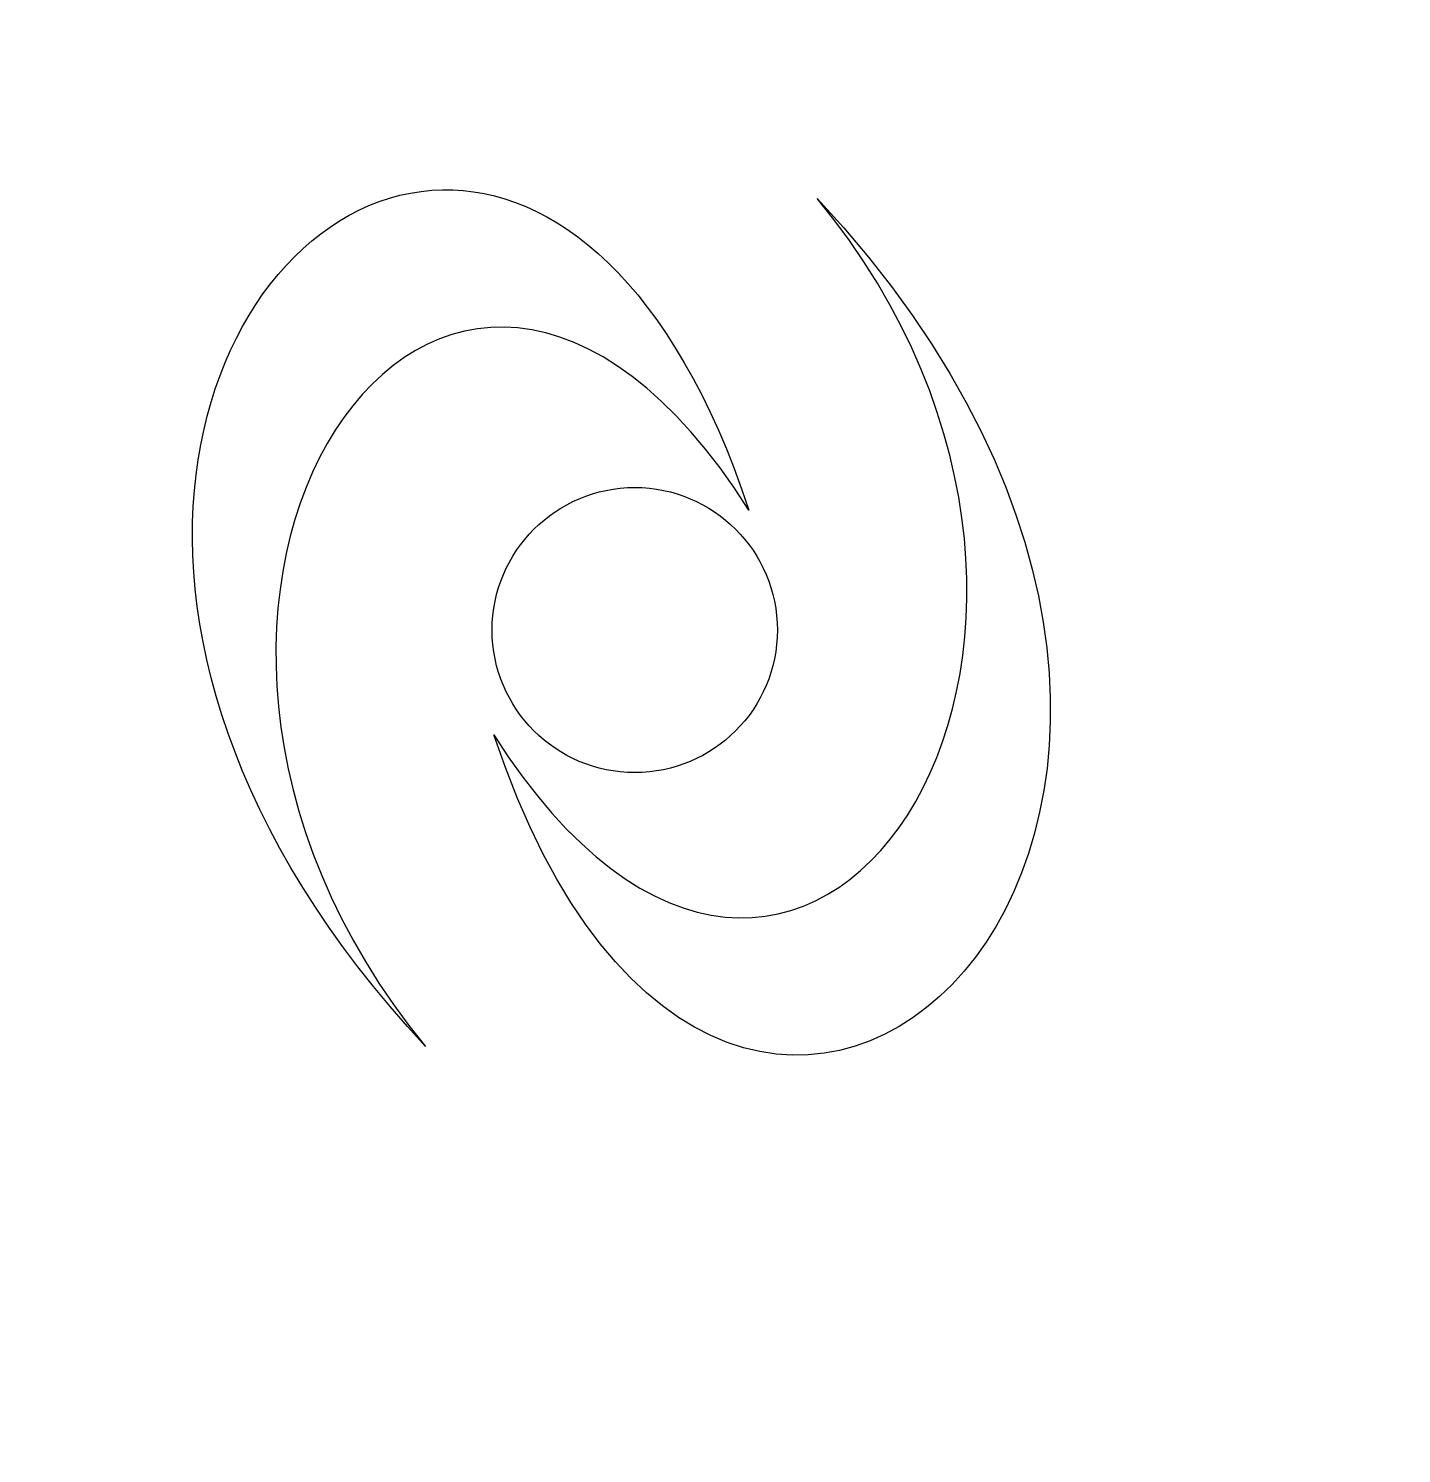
# Model space of a CAD drawing. Header units: centimetres. Extents: x -13.3 to 17.9, y -18.7 to 13.7.
import ezdxf

# ---------------------------------------------------------------- set-up
doc = ezdxf.new("R2010")
doc.units = ezdxf.units.CM
doc.header["$MEASUREMENT"] = 0
doc.layers.add('Layer 1', color=7, linetype='Continuous')

msp = doc.modelspace()

# ---------------------------------------------------------------- linework, layer by layer
at = {"layer": 'Layer 1'}
for points, knots in [([(-3.90054, 10.04652), (-9.17272, 9.95649), (-13.30526, 0.2638), (-4.28798, -9.41927), (-4.28798, -9.41927), (-12.60941, 0.72668), (-3.89118, 13.70969), (3.05587, 2.76854), (3.05587, 2.76854), (1.32209, 7.99791), (-1.416, 10.08894), (-3.90054, 10.04652)], [0, 0, 0, 0, 0.25, 0.25, 0.25, 0.25, 0.5, 0.5, 0.5, 0.5, 1, 1, 1, 1]), ([(4.60812, 9.85018), (12.92955, -0.29577), (4.21132, -13.28013), (-2.73564, -2.33902), (-2.73564, -2.33902), (2.67691, -18.66447), (17.875, -4.39618), (4.60812, 9.85023), (4.60812, 9.85023), (4.60812, 9.85023), (4.60812, 9.85018), (4.60812, 9.85018)], [0, 0, 0, 0, 0.25, 0.25, 0.25, 0.25, 0.5, 0.5, 0.5, 0.5, 1, 1, 1, 1]), ([(0.46258, 3.28252), (-1.32627, 3.28252), (-2.77651, 1.83228), (-2.77651, 0.04347), (-2.77651, 0.04347), (-2.77651, -1.7453), (-1.32627, -3.19545), (0.46254, -3.19545), (0.46254, -3.19545), (2.25131, -3.19545), (3.70146, -1.74529), (3.70146, 0.04347), (3.70146, 0.04347), (3.70146, 1.83232), (2.2513, 3.28256), (0.46254, 3.28256), (0.46254, 3.28256), (0.46254, 3.28256), (0.46258, 3.28252), (0.46258, 3.28252)], [0, 0, 0, 0, 0.16666667, 0.16666667, 0.16666667, 0.16666667, 0.33333333, 0.33333333, 0.33333333, 0.33333333, 0.5, 0.5, 0.5, 0.5, 0.66666667, 0.66666667, 0.66666667, 0.66666667, 1, 1, 1, 1])]:
    msp.add_open_spline(points, degree=3, knots=knots, dxfattribs=at)

doc.saveas('drawing.dxf')
